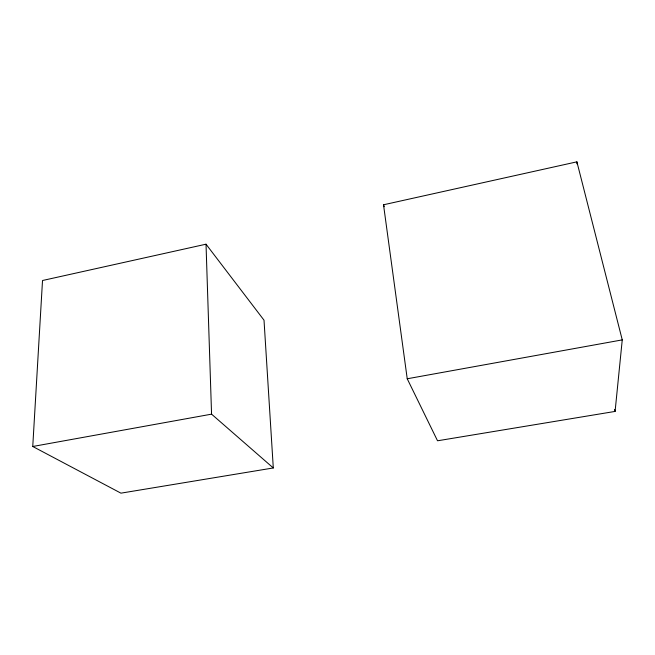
<?xml version="1.0" encoding="UTF-8"?>
<svg xmlns="http://www.w3.org/2000/svg" width="655" height="655" viewBox="0 0 655 655"><rect width="100%" height="100%" fill="white"/><g stroke="black" fill="none" stroke-linecap="round" stroke-linejoin="round"><path stroke-width="0.98" d="M32.75 446.489L42.518 280.504L206.022 244.192L264.014 320.189L273.299 467.957L120.938 493.158L32.75 446.489L211.565 414.156L273.299 467.957M615.086 411.422L622.25 339.888L576.899 161.842L383.519 204.778L407.23 378.77L437.532 440.79L615.086 411.422L614.603 409.449M407.23 378.77L622.25 339.888M383.519 204.778L384.231 206.693M206.022 244.192L211.565 414.156M576.899 161.842L576.916 163.865"/></g></svg>
